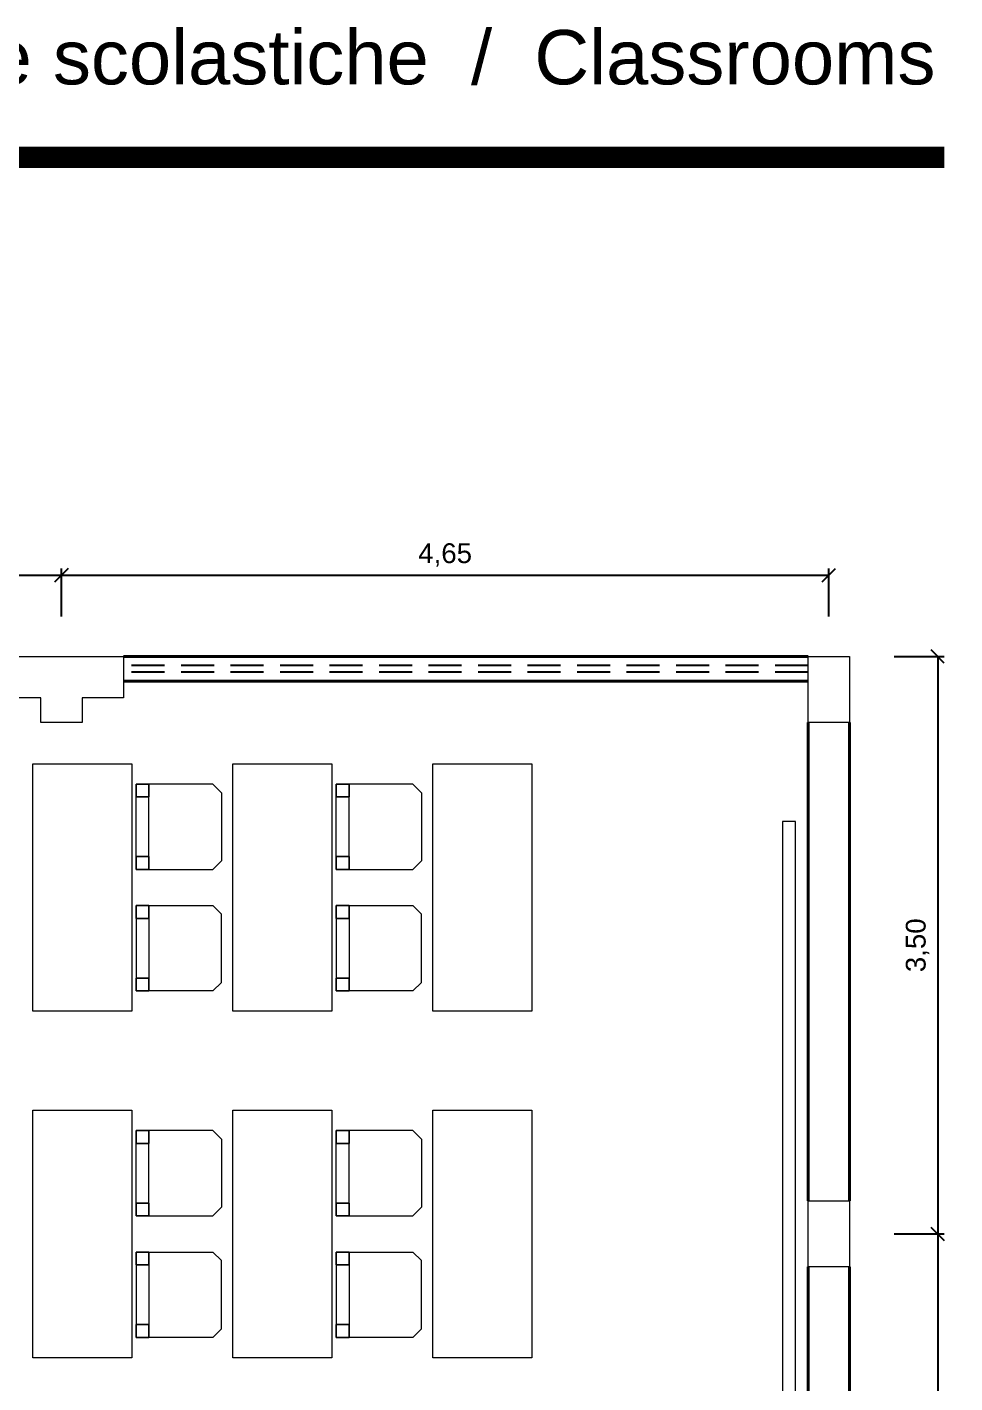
# Model space of a CAD drawing. Header units: millimetres. Extents: x 315.3 to 348.3, y 162.6 to 179.8.
# Drawn here: x 342.65 to 348.28, y 170.77 to 178.99 of the extents above; entities that cross this region are included whole.
import ezdxf

# ---------------------------------------------------------------- set-up
doc = ezdxf.new("R2010")
doc.units = ezdxf.units.MM
doc.linetypes.add('TRATTEGGIATA', pattern=[0.75, 0.5, -0.25])
for name, color, linetype, lineweight in [('ARREDI attrezzature - furniture', 175, 'Continuous', 9), ('MURATURA sezioni - section wall', 7, 'Continuous', 40), ('STRUTTURA - structure', 7, 'Continuous', 20), ('www.archweb.it - All rights reserved', 2, 'Continuous', 5)]:
    doc.layers.add(name, color=color, linetype=linetype, lineweight=lineweight)
doc.layers.add('QUOTE - dimension', color=252, linetype='Continuous')
doc.layers.add('VETRATE sezioni - windows sections', color=171, linetype='Continuous', true_color=0x4d79ff)
doc.styles.get("Standard").update_dxf_attribs({"font": 'arial.ttf'})
doc.dimstyles.new('aw', dxfattribs={"dimtxt": 0.12, "dimasz": 0.08, "dimexe": 0.04, "dimexo": 0, "dimgap": 0.05, "dimtad": 1, "dimzin": 1, "dimtxsty": 'Standard', "dimblk": 'OBLIQUE', "dimcen": 2.5, "dimadec": 0, "dimazin": 0, "dimtfac": 1, "dimtmove": 0, "dimatfit": 3, "dimfxl": 1, "dimarcsym": 0})

# ---------------------------------------------------------------- blocks, each defined once
blk = doc.blocks.new('_Oblique')
at = {"color": 0, "linetype": 'ByBlock', "lineweight": -2}
blk.add_line((-0.5, -0.5), (0.5, 0.5), dxfattribs=at)
blk = doc.blocks.new('*D12')
at = {"layer": 'DEFPOINTS', "color": 0}
for p in [(347.9102, 175.173), (347.9102, 171.673), (348.1732, 171.673)]:
    blk.add_point(p, dxfattribs=at)
at = {"layer": 'QUOTE - dimension', "color": 0, "lineweight": -2}
for p, q in [((347.9102, 175.173), (348.2132, 175.173)), ((348.1732, 175.173), (348.1732, 171.673)), ((347.9102, 171.673), (348.2132, 171.673))]:
    blk.add_line(p, q, dxfattribs=at)
at = {"layer": 'QUOTE - dimension', "color": 0, "lineweight": -2, "xscale": 0.08, "yscale": 0.08, "zscale": 0.08}
for p, rotation in [((348.1732, 175.173), 90), ((348.1732, 171.673), 270)]:
    blk.add_blockref('_Oblique', p, dxfattribs=dict(at, rotation=rotation))
at = {"layer": 'QUOTE - dimension', "color": 0, "insert": (348.0511, 173.423), "char_height": 0.12, "attachment_point": 5, "rotation": 90}
blk.add_mtext('3,50', dxfattribs=at)
blk = doc.blocks.new('*D13')
at = {"layer": 'DEFPOINTS', "color": 0}
for p in [(347.9102, 171.673), (347.9102, 168.173), (348.1732, 168.173)]:
    blk.add_point(p, dxfattribs=at)
at = {"layer": 'QUOTE - dimension', "color": 0, "lineweight": -2}
for p, q in [((347.9102, 171.673), (348.2132, 171.673)), ((348.1732, 171.673), (348.1732, 168.173)), ((347.9102, 168.173), (348.2132, 168.173))]:
    blk.add_line(p, q, dxfattribs=at)
at = {"layer": 'QUOTE - dimension', "color": 0, "lineweight": -2, "xscale": 0.08, "yscale": 0.08, "zscale": 0.08}
for p, rotation in [((348.1732, 171.673), 90), ((348.1732, 168.173), 270)]:
    blk.add_blockref('_Oblique', p, dxfattribs=dict(at, rotation=rotation))
at = {"layer": 'QUOTE - dimension', "color": 0, "insert": (348.0511, 169.923), "char_height": 0.12, "attachment_point": 5, "rotation": 90}
blk.add_mtext('3,50', dxfattribs=at)
blk = doc.blocks.new('*D10')
at = {"layer": 'DEFPOINTS', "color": 0}
for p in [(342.8628, 175.6663), (338.2128, 175.416), (342.8628, 175.415)]:
    blk.add_point(p, dxfattribs=at)
at = {"layer": 'QUOTE - dimension', "color": 0, "lineweight": -2}
for p, q in [((338.2128, 175.416), (338.2128, 175.7063)), ((342.8628, 175.415), (342.8628, 175.7063)), ((338.2128, 175.6663), (342.8628, 175.6663))]:
    blk.add_line(p, q, dxfattribs=at)
at = {"layer": 'QUOTE - dimension', "color": 0, "lineweight": -2, "xscale": 0.08, "yscale": 0.08, "zscale": 0.08, "rotation": 180}
blk.add_blockref('_Oblique', (338.2128, 175.6663), dxfattribs=at)
at = {"layer": 'QUOTE - dimension', "color": 0, "lineweight": -2, "xscale": 0.08, "yscale": 0.08, "zscale": 0.08}
blk.add_blockref('_Oblique', (342.8628, 175.6663), dxfattribs=at)
at = {"layer": 'QUOTE - dimension', "color": 0, "insert": (340.5378, 175.7884), "char_height": 0.12, "attachment_point": 5}
blk.add_mtext('4,65', dxfattribs=at)
blk = doc.blocks.new('*D11')
at = {"layer": 'DEFPOINTS', "color": 0}
for p in [(347.5128, 175.6663), (342.8628, 175.415), (347.5128, 175.415)]:
    blk.add_point(p, dxfattribs=at)
at = {"layer": 'QUOTE - dimension', "color": 0, "lineweight": -2}
for p, q in [((342.8628, 175.415), (342.8628, 175.7063)), ((347.5128, 175.415), (347.5128, 175.7063)), ((342.8628, 175.6663), (347.5128, 175.6663))]:
    blk.add_line(p, q, dxfattribs=at)
at = {"layer": 'QUOTE - dimension', "color": 0, "lineweight": -2, "xscale": 0.08, "yscale": 0.08, "zscale": 0.08, "rotation": 180}
blk.add_blockref('_Oblique', (342.8628, 175.6663), dxfattribs=at)
at = {"layer": 'QUOTE - dimension', "color": 0, "lineweight": -2, "xscale": 0.08, "yscale": 0.08, "zscale": 0.08}
blk.add_blockref('_Oblique', (347.5128, 175.6663), dxfattribs=at)
at = {"layer": 'QUOTE - dimension', "color": 0, "insert": (345.1878, 175.7884), "char_height": 0.12, "attachment_point": 5}
blk.add_mtext('4,65', dxfattribs=at)

msp = doc.modelspace()

# ---------------------------------------------------------------- linework, layer by layer
at = {"layer": 'ARREDI attrezzature - furniture'}
for p, q in [((343.8322, 174.3479, -0.5168), (343.7805, 174.3996, -0.5168)), ((345.0444, 174.3479, -0.5168), (344.9927, 174.3996, -0.5168)), ((343.3154, 174.0766), (343.3154, 174.2187)), ((344.5276, 174.0766), (344.5276, 174.2187)), ((343.7805, 173.8828, -0.5168), (343.8322, 173.9345, -0.5168)), ((344.9927, 173.8828, -0.5168), (345.0444, 173.9345, -0.5168)), ((343.7805, 173.6632, -0.5168), (343.8322, 173.6115, -0.5168)), ((344.9927, 173.6632, -0.5168), (345.0444, 173.6115, -0.5168)), ((343.3154, 173.4694), (343.3154, 173.3273)), ((344.5276, 173.4694), (344.5276, 173.3273)), ((343.8322, 173.1981, -0.5168), (343.7805, 173.1464, -0.5168)), ((345.0444, 173.1981, -0.5168), (344.9927, 173.1464, -0.5168)), ((343.8322, 172.2479, -0.5168), (343.7805, 172.2996, -0.5168)), ((345.0444, 172.2479, -0.5168), (344.9927, 172.2996, -0.5168)), ((343.3154, 171.9766), (343.3154, 172.1187)), ((344.5276, 171.9766), (344.5276, 172.1187)), ((343.7805, 171.7828, -0.5168), (343.8322, 171.8345, -0.5168)), ((344.9927, 171.7828, -0.5168), (345.0444, 171.8345, -0.5168)), ((343.7805, 171.5632, -0.5168), (343.8322, 171.5115, -0.5168)), ((344.9927, 171.5632, -0.5168), (345.0444, 171.5115, -0.5168)), ((343.3154, 171.3694), (343.3154, 171.2273)), ((344.5276, 171.3694), (344.5276, 171.2273)), ((343.8322, 171.0981, -0.5168), (343.7805, 171.0464, -0.5168)), ((345.0444, 171.0981, -0.5168), (344.9927, 171.0464, -0.5168))]:
    msp.add_line(p, q, dxfattribs=at)
for points in [[(343.2886, 174.523), (343.2886, 173.023), (342.6886, 173.023), (342.6886, 174.523), (343.2886, 174.523)], [(344.5008, 174.523), (344.5008, 173.023), (343.9008, 173.023), (343.9008, 174.523), (344.5008, 174.523)], [(345.7131, 174.523), (345.7131, 173.023), (345.1131, 173.023), (345.1131, 174.523), (345.7131, 174.523)], [(343.3929, 173.9603), (343.3929, 174.3221)], [(344.6052, 173.9603), (344.6052, 174.3221)], [(347.232, 174.173), (347.232, 169.173), (347.312, 169.173), (347.312, 174.173), (347.232, 174.173)], [(343.3929, 173.5857), (343.3929, 173.224)], [(344.6052, 173.5857), (344.6052, 173.224)], [(343.2886, 172.423), (343.2886, 170.923), (342.6886, 170.923), (342.6886, 172.423), (343.2886, 172.423)], [(344.5008, 172.423), (344.5008, 170.923), (343.9008, 170.923), (343.9008, 172.423), (344.5008, 172.423)], [(345.7131, 172.423), (345.7131, 170.923), (345.1131, 170.923), (345.1131, 172.423), (345.7131, 172.423)], [(343.3929, 171.8603), (343.3929, 172.2221)], [(344.6052, 171.8603), (344.6052, 172.2221)], [(343.3929, 171.4857), (343.3929, 171.124)], [(344.6052, 171.4857), (344.6052, 171.124)]]:
    msp.add_lwpolyline(points, dxfattribs=at)
at = {"layer": 'ARREDI attrezzature - furniture', "elevation": 0.2584}
for points in [[(343.3154, 173.9345), (343.3154, 174.3221), (343.3154, 174.3221)], [(344.5276, 173.9345), (344.5276, 174.3221), (344.5276, 174.3221)], [(343.3154, 173.6115), (343.3154, 173.224), (343.3154, 173.224)], [(344.5276, 173.6115), (344.5276, 173.224), (344.5276, 173.224)], [(343.3154, 171.8345), (343.3154, 172.2221), (343.3154, 172.2221)], [(344.5276, 171.8345), (344.5276, 172.2221), (344.5276, 172.2221)], [(343.3154, 171.5115), (343.3154, 171.124), (343.3154, 171.124)], [(344.5276, 171.5115), (344.5276, 171.124), (344.5276, 171.124)]]:
    msp.add_lwpolyline(points, dxfattribs=at)
at = {"layer": 'ARREDI attrezzature - furniture'}
for points, invisible_edges in [([(343.3671, 174.3996), (343.3929, 173.8828, 0.5168), (343.7805, 173.8828), (343.7805, 174.3996)], 5), ([(343.7805, 173.8828), (343.7805, 174.3996), (343.8322, 174.3479), (343.8322, 173.9345)], 1), ([(344.5793, 174.3996), (344.6052, 173.8828, 0.5168), (344.9927, 173.8828), (344.9927, 174.3996)], 5), ([(344.9927, 173.8828), (344.9927, 174.3996), (345.0444, 174.3479), (345.0444, 173.9345)], 1), ([(343.3154, 173.9603, 0.5168), (343.3154, 174.3221), (343.3154, 174.3221), (343.3154, 173.9603, 0.5168)], 4), ([(344.5276, 173.9603, 0.5168), (344.5276, 174.3221), (344.5276, 174.3221), (344.5276, 173.9603, 0.5168)], 4), ([(343.3671, 173.1464), (343.3929, 173.6632, 0.5168), (343.7805, 173.6632), (343.7805, 173.1464)], 5), ([(343.7805, 173.6632), (343.7805, 173.1464), (343.8322, 173.1981), (343.8322, 173.6115)], 1), ([(344.5793, 173.1464), (344.6052, 173.6632, 0.5168), (344.9927, 173.6632), (344.9927, 173.1464)], 5), ([(344.9927, 173.6632), (344.9927, 173.1464), (345.0444, 173.1981), (345.0444, 173.6115)], 1), ([(343.3154, 173.5857, 0.5168), (343.3154, 173.224), (343.3154, 173.224), (343.3154, 173.5857, 0.5168)], 4), ([(344.5276, 173.5857, 0.5168), (344.5276, 173.224), (344.5276, 173.224), (344.5276, 173.5857, 0.5168)], 4), ([(343.3671, 172.2996), (343.3929, 171.7828, 0.5168), (343.7805, 171.7828), (343.7805, 172.2996)], 5), ([(343.7805, 171.7828), (343.7805, 172.2996), (343.8322, 172.2479), (343.8322, 171.8345)], 1), ([(344.5793, 172.2996), (344.6052, 171.7828, 0.5168), (344.9927, 171.7828), (344.9927, 172.2996)], 5), ([(344.9927, 171.7828), (344.9927, 172.2996), (345.0444, 172.2479), (345.0444, 171.8345)], 1), ([(343.3154, 171.8603, 0.5168), (343.3154, 172.2221), (343.3154, 172.2221), (343.3154, 171.8603, 0.5168)], 4), ([(344.5276, 171.8603, 0.5168), (344.5276, 172.2221), (344.5276, 172.2221), (344.5276, 171.8603, 0.5168)], 4), ([(343.3671, 171.0464), (343.3929, 171.5632, 0.5168), (343.7805, 171.5632), (343.7805, 171.0464)], 5), ([(343.7805, 171.5632), (343.7805, 171.0464), (343.8322, 171.0981), (343.8322, 171.5115)], 1), ([(344.5793, 171.0464), (344.6052, 171.5632, 0.5168), (344.9927, 171.5632), (344.9927, 171.0464)], 5), ([(344.9927, 171.5632), (344.9927, 171.0464), (345.0444, 171.0981), (345.0444, 171.5115)], 1), ([(343.3154, 171.4857, 0.5168), (343.3154, 171.124), (343.3154, 171.124), (343.3154, 171.4857, 0.5168)], 4), ([(344.5276, 171.4857, 0.5168), (344.5276, 171.124), (344.5276, 171.124), (344.5276, 171.4857, 0.5168)], 4)]:
    msp.add_3dface(points, dxfattribs=dict(at, invisible_edges=invisible_edges))
at = {"layer": 'MURATURA sezioni - section wall'}
for p, q in [((343.2378, 175.173), (347.3878, 175.173)), ((343.2378, 175.023), (347.3878, 175.023))]:
    msp.add_line(p, q, dxfattribs=at)
for points in [[(347.3878, 174.773), (347.3878, 171.873)], [(347.6378, 174.773), (347.6378, 171.873)], [(347.3878, 171.473), (347.3878, 168.573)], [(347.6378, 171.473), (347.6378, 168.573)]]:
    msp.add_lwpolyline(points, dxfattribs=at)
at = {"layer": 'STRUTTURA - structure'}
for points in [[(342.7378, 174.923), (342.4878, 174.923), (342.4878, 175.173), (343.2378, 175.173), (343.2378, 174.923), (342.9878, 174.923), (342.9878, 174.773), (342.7378, 174.773)], [(347.6378, 175.173), (347.6378, 174.773), (347.3878, 174.773), (347.3878, 175.173)], [(347.6378, 171.873), (347.6378, 171.473), (347.3878, 171.473), (347.3878, 171.873)]]:
    msp.add_lwpolyline(points, close=True, dxfattribs=at)
at = {"layer": 'VETRATE sezioni - windows sections', "linetype": 'TRATTEGGIATA', "ltscale": 0.4}
for points in [[(347.3878, 175.118), (343.2378, 175.118)], [(347.3878, 175.078), (343.2378, 175.078)]]:
    msp.add_lwpolyline(points, dxfattribs=at)
at = {"layer": 'www.archweb.it - All rights reserved', "color": 7, "ltscale": 0.02, "true_color": 0xffffff, "const_width": 0.1282}
msp.add_lwpolyline([(315.3478, 178.1991), (348.2132, 178.1991)], dxfattribs=at)

# ---------------------------------------------------------------- texts
at = {"layer": 'www.archweb.it - All rights reserved', "color": 2}
msp.add_text('Aule scolastiche  /  Classrooms', height=0.329679, dxfattribs=at).set_placement((341.7612, 178.6412))

# ---------------------------------------------------------------- dimensions: what is measured, and where the dimension line sits
at = {"layer": 'QUOTE - dimension'}
for base, p1, p2, picture, middle in [((342.8628, 175.6663), (338.2128, 175.416), (342.8628, 175.415), '*D10', (340.5378, 175.7884)), ((347.5128, 175.6663), (342.8628, 175.415), (347.5128, 175.415), '*D11', (345.1878, 175.7884))]:
    dim = msp.add_linear_dim(base=base, p1=p1, p2=p2, dimstyle='aw', dxfattribs=at)
    dim.commit()
    dim.dimension.update_dxf_attribs({"geometry": picture, "text_midpoint": middle})
for base, p1, p2, picture, middle in [((348.1732, 171.673), (347.9102, 175.173), (347.9102, 171.673), '*D12', (348.0511, 173.423)), ((348.1732, 168.173), (347.9102, 171.673), (347.9102, 168.173), '*D13', (348.0511, 169.923))]:
    dim = msp.add_linear_dim(base=base, p1=p1, p2=p2, angle=90, dimstyle='aw', dxfattribs=at)
    dim.commit()
    dim.dimension.update_dxf_attribs({"geometry": picture, "text_midpoint": middle})

# ---------------------------------------------------------------- meshes
at = {"layer": 'ARREDI attrezzature - furniture'}
mesh = msp.add_polymesh((6, 3), dxfattribs=at)
for k, corner in enumerate([(343.3929, 174.3221, 1.4211), (343.3929, 174.3221, 0.5168), (343.3929, 174.3221, 0.5168), (343.3154, 174.3221, 1.4211), (343.3154, 174.3221, 0.5168), (343.3154, 174.3221, 0.5168), (343.3154, 174.3996, 1.4211), (343.3154, 174.3996, 0.5168), (343.3154, 174.3221, 0.5168), (343.3929, 174.3996, 1.4211), (343.3929, 174.3996, 0.5168), (343.3929, 174.3221, 0.5168), (343.3929, 174.3996, 1.4211), (343.3929, 174.3996, 1.4211), (343.3929, 174.3221, 1.4211), (343.3154, 174.3996, 1.4211), (343.3154, 174.3996, 1.4211), (343.3154, 174.3221, 1.4211)]):
    mesh.set_mesh_vertex(divmod(k, 3), corner)
mesh = msp.add_polymesh((6, 3), dxfattribs=at)
for k, corner in enumerate([(344.6052, 174.3221, 1.4211), (344.6052, 174.3221, 0.5168), (344.6052, 174.3221, 0.5168), (344.5276, 174.3221, 1.4211), (344.5276, 174.3221, 0.5168), (344.5276, 174.3221, 0.5168), (344.5276, 174.3996, 1.4211), (344.5276, 174.3996, 0.5168), (344.5276, 174.3221, 0.5168), (344.6052, 174.3996, 1.4211), (344.6052, 174.3996, 0.5168), (344.6052, 174.3221, 0.5168), (344.6052, 174.3996, 1.4211), (344.6052, 174.3996, 1.4211), (344.6052, 174.3221, 1.4211), (344.5276, 174.3996, 1.4211), (344.5276, 174.3996, 1.4211), (344.5276, 174.3221, 1.4211)]):
    mesh.set_mesh_vertex(divmod(k, 3), corner)
mesh = msp.add_polymesh((6, 3), dxfattribs=at)
for k, corner in enumerate([(343.3929, 173.9603, 1.4211), (343.3929, 173.9603, 0.5168), (343.3929, 173.9603, 0.5168), (343.3154, 173.9603, 1.4211), (343.3154, 173.9603, 0.5168), (343.3154, 173.9603, 0.5168), (343.3154, 173.8828, 1.4211), (343.3154, 173.8828, 0.5168), (343.3154, 173.9603, 0.5168), (343.3929, 173.8828, 1.4211), (343.3929, 173.8828, 0.5168), (343.3929, 173.9603, 0.5168), (343.3929, 173.8828, 1.4211), (343.3929, 173.8828, 1.4211), (343.3929, 173.9603, 1.4211), (343.3154, 173.8828, 1.4211), (343.3154, 173.8828, 1.4211), (343.3154, 173.9603, 1.4211)]):
    mesh.set_mesh_vertex(divmod(k, 3), corner)
mesh = msp.add_polymesh((6, 3), dxfattribs=at)
for k, corner in enumerate([(344.6052, 173.9603, 1.4211), (344.6052, 173.9603, 0.5168), (344.6052, 173.9603, 0.5168), (344.5276, 173.9603, 1.4211), (344.5276, 173.9603, 0.5168), (344.5276, 173.9603, 0.5168), (344.5276, 173.8828, 1.4211), (344.5276, 173.8828, 0.5168), (344.5276, 173.9603, 0.5168), (344.6052, 173.8828, 1.4211), (344.6052, 173.8828, 0.5168), (344.6052, 173.9603, 0.5168), (344.6052, 173.8828, 1.4211), (344.6052, 173.8828, 1.4211), (344.6052, 173.9603, 1.4211), (344.5276, 173.8828, 1.4211), (344.5276, 173.8828, 1.4211), (344.5276, 173.9603, 1.4211)]):
    mesh.set_mesh_vertex(divmod(k, 3), corner)
mesh = msp.add_polymesh((6, 3), dxfattribs=at)
for k, corner in enumerate([(343.3929, 173.5857, 1.4211), (343.3929, 173.5857, 0.5168), (343.3929, 173.5857, 0.5168), (343.3154, 173.5857, 1.4211), (343.3154, 173.5857, 0.5168), (343.3154, 173.5857, 0.5168), (343.3154, 173.6632, 1.4211), (343.3154, 173.6632, 0.5168), (343.3154, 173.5857, 0.5168), (343.3929, 173.6632, 1.4211), (343.3929, 173.6632, 0.5168), (343.3929, 173.5857, 0.5168), (343.3929, 173.6632, 1.4211), (343.3929, 173.6632, 1.4211), (343.3929, 173.5857, 1.4211), (343.3154, 173.6632, 1.4211), (343.3154, 173.6632, 1.4211), (343.3154, 173.5857, 1.4211)]):
    mesh.set_mesh_vertex(divmod(k, 3), corner)
mesh = msp.add_polymesh((6, 3), dxfattribs=at)
for k, corner in enumerate([(344.6052, 173.5857, 1.4211), (344.6052, 173.5857, 0.5168), (344.6052, 173.5857, 0.5168), (344.5276, 173.5857, 1.4211), (344.5276, 173.5857, 0.5168), (344.5276, 173.5857, 0.5168), (344.5276, 173.6632, 1.4211), (344.5276, 173.6632, 0.5168), (344.5276, 173.5857, 0.5168), (344.6052, 173.6632, 1.4211), (344.6052, 173.6632, 0.5168), (344.6052, 173.5857, 0.5168), (344.6052, 173.6632, 1.4211), (344.6052, 173.6632, 1.4211), (344.6052, 173.5857, 1.4211), (344.5276, 173.6632, 1.4211), (344.5276, 173.6632, 1.4211), (344.5276, 173.5857, 1.4211)]):
    mesh.set_mesh_vertex(divmod(k, 3), corner)
mesh = msp.add_polymesh((6, 3), dxfattribs=at)
for k, corner in enumerate([(343.3929, 173.224, 1.4211), (343.3929, 173.224, 0.5168), (343.3929, 173.224, 0.5168), (343.3154, 173.224, 1.4211), (343.3154, 173.224, 0.5168), (343.3154, 173.224, 0.5168), (343.3154, 173.1464, 1.4211), (343.3154, 173.1464, 0.5168), (343.3154, 173.224, 0.5168), (343.3929, 173.1464, 1.4211), (343.3929, 173.1464, 0.5168), (343.3929, 173.224, 0.5168), (343.3929, 173.1464, 1.4211), (343.3929, 173.1464, 1.4211), (343.3929, 173.224, 1.4211), (343.3154, 173.1464, 1.4211), (343.3154, 173.1464, 1.4211), (343.3154, 173.224, 1.4211)]):
    mesh.set_mesh_vertex(divmod(k, 3), corner)
mesh = msp.add_polymesh((6, 3), dxfattribs=at)
for k, corner in enumerate([(344.6052, 173.224, 1.4211), (344.6052, 173.224, 0.5168), (344.6052, 173.224, 0.5168), (344.5276, 173.224, 1.4211), (344.5276, 173.224, 0.5168), (344.5276, 173.224, 0.5168), (344.5276, 173.1464, 1.4211), (344.5276, 173.1464, 0.5168), (344.5276, 173.224, 0.5168), (344.6052, 173.1464, 1.4211), (344.6052, 173.1464, 0.5168), (344.6052, 173.224, 0.5168), (344.6052, 173.1464, 1.4211), (344.6052, 173.1464, 1.4211), (344.6052, 173.224, 1.4211), (344.5276, 173.1464, 1.4211), (344.5276, 173.1464, 1.4211), (344.5276, 173.224, 1.4211)]):
    mesh.set_mesh_vertex(divmod(k, 3), corner)
mesh = msp.add_polymesh((6, 3), dxfattribs=at)
for k, corner in enumerate([(343.3929, 172.2221, 1.4211), (343.3929, 172.2221, 0.5168), (343.3929, 172.2221, 0.5168), (343.3154, 172.2221, 1.4211), (343.3154, 172.2221, 0.5168), (343.3154, 172.2221, 0.5168), (343.3154, 172.2996, 1.4211), (343.3154, 172.2996, 0.5168), (343.3154, 172.2221, 0.5168), (343.3929, 172.2996, 1.4211), (343.3929, 172.2996, 0.5168), (343.3929, 172.2221, 0.5168), (343.3929, 172.2996, 1.4211), (343.3929, 172.2996, 1.4211), (343.3929, 172.2221, 1.4211), (343.3154, 172.2996, 1.4211), (343.3154, 172.2996, 1.4211), (343.3154, 172.2221, 1.4211)]):
    mesh.set_mesh_vertex(divmod(k, 3), corner)
mesh = msp.add_polymesh((6, 3), dxfattribs=at)
for k, corner in enumerate([(344.6052, 172.2221, 1.4211), (344.6052, 172.2221, 0.5168), (344.6052, 172.2221, 0.5168), (344.5276, 172.2221, 1.4211), (344.5276, 172.2221, 0.5168), (344.5276, 172.2221, 0.5168), (344.5276, 172.2996, 1.4211), (344.5276, 172.2996, 0.5168), (344.5276, 172.2221, 0.5168), (344.6052, 172.2996, 1.4211), (344.6052, 172.2996, 0.5168), (344.6052, 172.2221, 0.5168), (344.6052, 172.2996, 1.4211), (344.6052, 172.2996, 1.4211), (344.6052, 172.2221, 1.4211), (344.5276, 172.2996, 1.4211), (344.5276, 172.2996, 1.4211), (344.5276, 172.2221, 1.4211)]):
    mesh.set_mesh_vertex(divmod(k, 3), corner)
mesh = msp.add_polymesh((6, 3), dxfattribs=at)
for k, corner in enumerate([(343.3929, 171.8603, 1.4211), (343.3929, 171.8603, 0.5168), (343.3929, 171.8603, 0.5168), (343.3154, 171.8603, 1.4211), (343.3154, 171.8603, 0.5168), (343.3154, 171.8603, 0.5168), (343.3154, 171.7828, 1.4211), (343.3154, 171.7828, 0.5168), (343.3154, 171.8603, 0.5168), (343.3929, 171.7828, 1.4211), (343.3929, 171.7828, 0.5168), (343.3929, 171.8603, 0.5168), (343.3929, 171.7828, 1.4211), (343.3929, 171.7828, 1.4211), (343.3929, 171.8603, 1.4211), (343.3154, 171.7828, 1.4211), (343.3154, 171.7828, 1.4211), (343.3154, 171.8603, 1.4211)]):
    mesh.set_mesh_vertex(divmod(k, 3), corner)
mesh = msp.add_polymesh((6, 3), dxfattribs=at)
for k, corner in enumerate([(344.6052, 171.8603, 1.4211), (344.6052, 171.8603, 0.5168), (344.6052, 171.8603, 0.5168), (344.5276, 171.8603, 1.4211), (344.5276, 171.8603, 0.5168), (344.5276, 171.8603, 0.5168), (344.5276, 171.7828, 1.4211), (344.5276, 171.7828, 0.5168), (344.5276, 171.8603, 0.5168), (344.6052, 171.7828, 1.4211), (344.6052, 171.7828, 0.5168), (344.6052, 171.8603, 0.5168), (344.6052, 171.7828, 1.4211), (344.6052, 171.7828, 1.4211), (344.6052, 171.8603, 1.4211), (344.5276, 171.7828, 1.4211), (344.5276, 171.7828, 1.4211), (344.5276, 171.8603, 1.4211)]):
    mesh.set_mesh_vertex(divmod(k, 3), corner)
mesh = msp.add_polymesh((6, 3), dxfattribs=at)
for k, corner in enumerate([(343.3929, 171.4857, 1.4211), (343.3929, 171.4857, 0.5168), (343.3929, 171.4857, 0.5168), (343.3154, 171.4857, 1.4211), (343.3154, 171.4857, 0.5168), (343.3154, 171.4857, 0.5168), (343.3154, 171.5632, 1.4211), (343.3154, 171.5632, 0.5168), (343.3154, 171.4857, 0.5168), (343.3929, 171.5632, 1.4211), (343.3929, 171.5632, 0.5168), (343.3929, 171.4857, 0.5168), (343.3929, 171.5632, 1.4211), (343.3929, 171.5632, 1.4211), (343.3929, 171.4857, 1.4211), (343.3154, 171.5632, 1.4211), (343.3154, 171.5632, 1.4211), (343.3154, 171.4857, 1.4211)]):
    mesh.set_mesh_vertex(divmod(k, 3), corner)
mesh = msp.add_polymesh((6, 3), dxfattribs=at)
for k, corner in enumerate([(344.6052, 171.4857, 1.4211), (344.6052, 171.4857, 0.5168), (344.6052, 171.4857, 0.5168), (344.5276, 171.4857, 1.4211), (344.5276, 171.4857, 0.5168), (344.5276, 171.4857, 0.5168), (344.5276, 171.5632, 1.4211), (344.5276, 171.5632, 0.5168), (344.5276, 171.4857, 0.5168), (344.6052, 171.5632, 1.4211), (344.6052, 171.5632, 0.5168), (344.6052, 171.4857, 0.5168), (344.6052, 171.5632, 1.4211), (344.6052, 171.5632, 1.4211), (344.6052, 171.4857, 1.4211), (344.5276, 171.5632, 1.4211), (344.5276, 171.5632, 1.4211), (344.5276, 171.4857, 1.4211)]):
    mesh.set_mesh_vertex(divmod(k, 3), corner)
mesh = msp.add_polymesh((6, 3), dxfattribs=at)
for k, corner in enumerate([(343.3929, 171.124, 1.4211), (343.3929, 171.124, 0.5168), (343.3929, 171.124, 0.5168), (343.3154, 171.124, 1.4211), (343.3154, 171.124, 0.5168), (343.3154, 171.124, 0.5168), (343.3154, 171.0464, 1.4211), (343.3154, 171.0464, 0.5168), (343.3154, 171.124, 0.5168), (343.3929, 171.0464, 1.4211), (343.3929, 171.0464, 0.5168), (343.3929, 171.124, 0.5168), (343.3929, 171.0464, 1.4211), (343.3929, 171.0464, 1.4211), (343.3929, 171.124, 1.4211), (343.3154, 171.0464, 1.4211), (343.3154, 171.0464, 1.4211), (343.3154, 171.124, 1.4211)]):
    mesh.set_mesh_vertex(divmod(k, 3), corner)
mesh = msp.add_polymesh((6, 3), dxfattribs=at)
for k, corner in enumerate([(344.6052, 171.124, 1.4211), (344.6052, 171.124, 0.5168), (344.6052, 171.124, 0.5168), (344.5276, 171.124, 1.4211), (344.5276, 171.124, 0.5168), (344.5276, 171.124, 0.5168), (344.5276, 171.0464, 1.4211), (344.5276, 171.0464, 0.5168), (344.5276, 171.124, 0.5168), (344.6052, 171.0464, 1.4211), (344.6052, 171.0464, 0.5168), (344.6052, 171.124, 0.5168), (344.6052, 171.0464, 1.4211), (344.6052, 171.0464, 1.4211), (344.6052, 171.124, 1.4211), (344.5276, 171.0464, 1.4211), (344.5276, 171.0464, 1.4211), (344.5276, 171.124, 1.4211)]):
    mesh.set_mesh_vertex(divmod(k, 3), corner)

doc.saveas('drawing.dxf')
